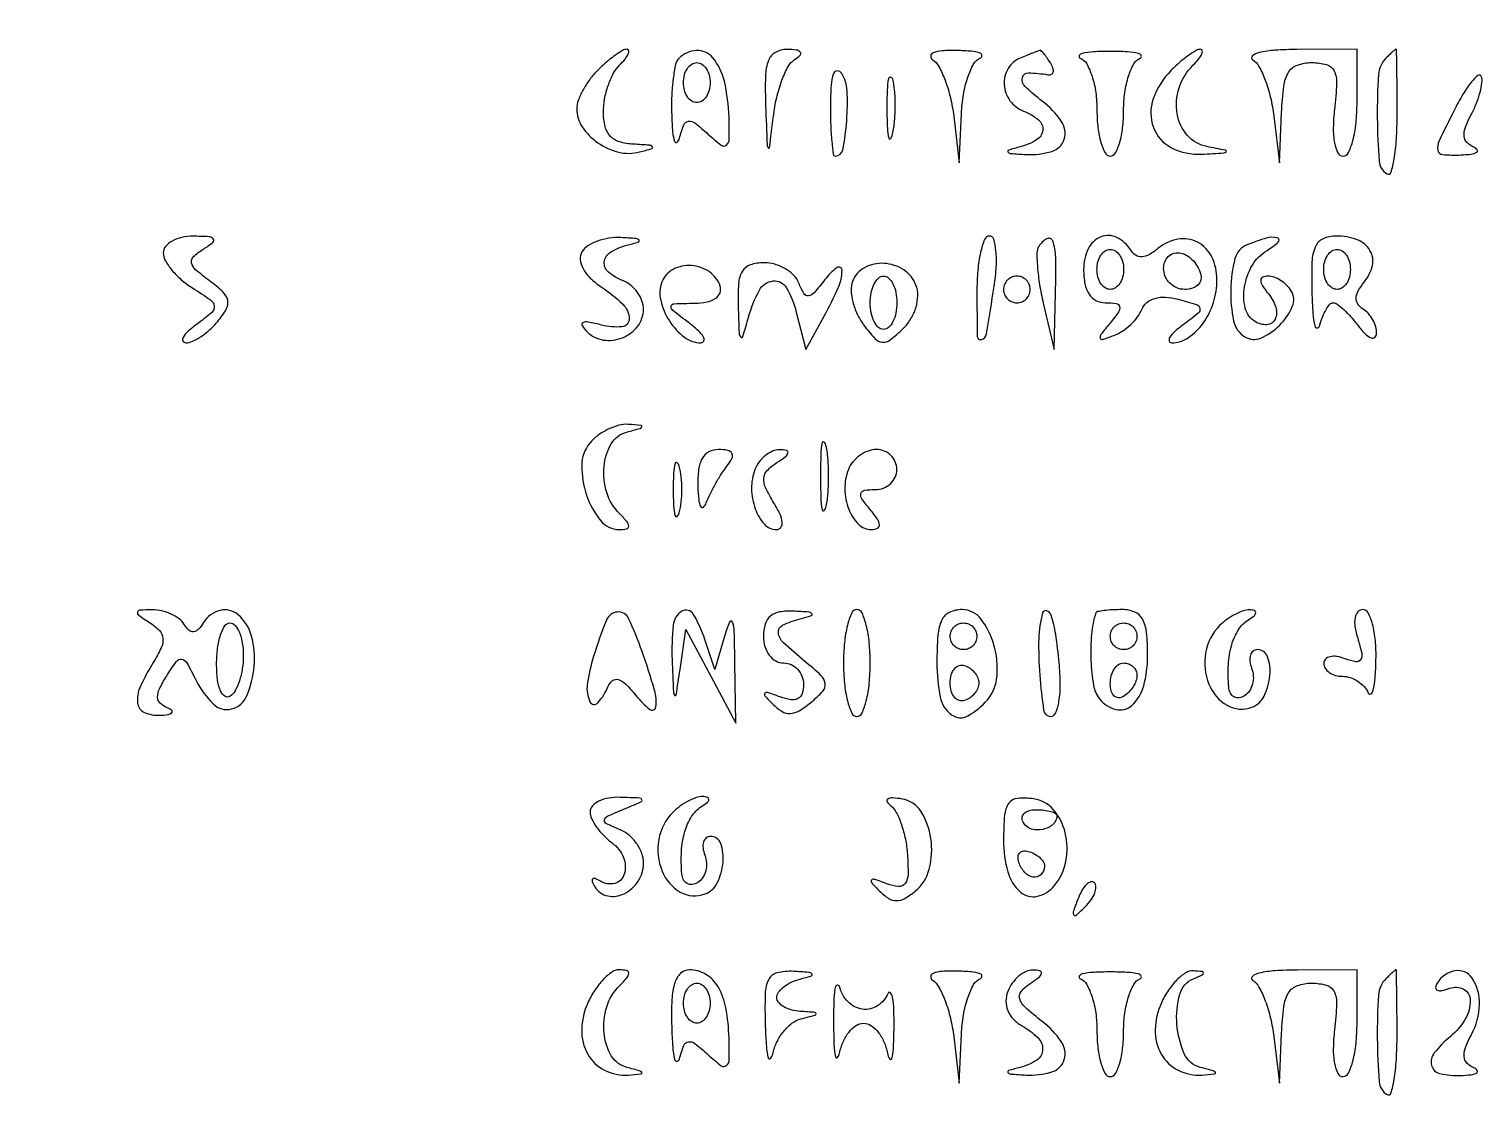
# Model space of a CAD drawing. Extents: x 0 to 905, y 0 to 640.
# Drawn here: x 591.9 to 700.9, y 319.5 to 400.5 of the extents above; entities that cross this region are included whole.
import ezdxf

# ---------------------------------------------------------------- set-up
doc = ezdxf.new("R2010")
doc.units = 0

msp = doc.modelspace()

# ---------------------------------------------------------------- linework, layer by layer
for points in [[(882.5, 352.5), (882.5, 87.5), (699.76385, 87.24732), (517.027699, 86.99464), (516.76385, 54.74732), (516.5, 22.5), (269.5, 22.5), (22.5, 22.5), (22.243959, 319, -0.00015), (22.179942, 432.778506, -0.000249), (22.20269, 528.770651, -0.000007), (22.267864, 615.689779, -0.090785), (22.463017, 616.751154, -0.310816), (23.53922, 617.495646, -0.00004), (108.995441, 617.701159, -0.000616), (229.087382, 617.832255, -0.000111), (452.719058, 617.751154), (882.5, 617.5)], [(634.571429, 397.428571, 0.037039), (633.970083, 396.730861, 0.03438), (633.461607, 395.935075, 0.036211), (633.109741, 395.162661, 0.088999), (633, 394.551016, 0.148084), (633.413171, 393.18655, 0.094782), (634.583071, 391.996976, 0.091384), (636.153861, 391.290835, 0.124158), (637.701961, 391.301423, 0.008679), (638.623541, 391.557717, 0.527621), (638.668, 391.695944, 0.213316), (638.453378, 391.810601, 0.004703), (637.25, 391.883999, -0.059698), (636.193764, 392.066141, -0.13352), (635.507174, 392.492297, -0.131356), (635.124154, 393.212779, -0.056912), (635, 394.3, -0.045545), (635.088418, 395.26866, -0.037078), (635.3525, 396.276875, -0.038434), (635.739764, 397.174939, -0.075503), (636.2, 397.8, 0.024744), (636.61786, 398.261398, 0.06058), (636.862857, 398.6475, 0.150483), (636.89858, 398.890956, 0.37007), (636.771429, 399, 0.13383), (636.435362, 398.908408, 0.022027), (635.865893, 398.538393, 0.022866), (635.219153, 398.030235, 0.018427)], [(647.160037, 394.75, 0.000576), (647.273088, 391.836989, 0.15468), (647.357333, 391.603935, 0.670856), (647.451445, 391.629454, 0.001028), (647.74139, 393.991262, -0.027921), (647.988653, 395.382251, -0.031867), (648.382234, 396.675346, -0.033608), (648.852623, 397.710924, -0.128366), (649.331352, 398.225949, 0.052457), (649.742249, 398.552414, 0.378798), (649.758609, 398.78442, 0.205273), (649.477406, 398.942483, 0.024608), (648.75, 398.984687, 0.13014), (647.890892, 398.765253, 0.17751), (647.374083, 398.164634, 0.083994), (647.1448, 396.982523, 0.015408)], [(677.571429, 397.428571, 0.111484), (676.22462, 395.296272, 0.174156), (676.23226, 393.1477, 0.189857), (677.580377, 391.621916, 0.131595), (679.856989, 391.136182, 0.00164), (681.521512, 391.227422, 0.231178), (681.688972, 391.321623, 0.53799), (681.645472, 391.429549, 0.002556), (680.25, 391.705733, -0.165973), (678.788665, 392.540934, -0.138884), (678.013341, 394.15992, -0.122963), (678.157939, 396.108288, -0.117188), (679.2, 397.8, 0.024744), (679.61786, 398.261398, 0.06058), (679.862857, 398.6475, 0.150483), (679.89858, 398.890956, 0.37007), (679.771429, 399, 0.13383), (679.435362, 398.908408, 0.022027), (678.865893, 398.538393, 0.022866), (678.219153, 398.030235, 0.018427)], [(683.668648, 398.225949, -0.128366), (684.147377, 397.710924, -0.033608), (684.617766, 396.675346, -0.031867), (685.011347, 395.382251, -0.027921), (685.25861, 393.991262), (685.679926, 390.5), (685.839963, 394.25, -0.020641), (686.007538, 396.24199, -0.10514), (686.370851, 397.286595, -0.174833), (687.026639, 397.817346, -0.083754), (688.109406, 398, -0.06764), (689.215619, 397.849663, -0.215315), (689.775367, 397.383618, -0.124886), (689.967654, 396.453459, -0.017898), (689.810207, 394.5, 0.025514), (689.71908, 393.104364, 0.048841), (689.812539, 391.986608, 0.07044), (690.060898, 391.241332, 0.284439), (690.450801, 391, 0.289511), (690.856414, 391.256344, 0.046797), (691.191798, 392.175, 0.039379), (691.423996, 393.467137, 0.024776), (691.5, 395), (691.5, 399), (687, 398.984687, 0.015496), (685.348434, 398.927865, 0.03966), (684.165165, 398.755491, 0.115061), (683.65245, 398.505889, 0.512016)], [(693.666667, 398.333333, 0.181855), (693.108363, 397.101772, 0.018864), (693.017368, 393.86643, 0.017086), (693.159453, 390.62275, 0.240304), (693.75, 389.658699, 0.489402), (694.041952, 389.768839, 0.032725), (694.28187, 390.773762, 0.027422), (694.45125, 392.251817, 0.014439), (694.50743, 394.099682, 0.001736), (694.503756, 395.978708, 0.002894), (694.486015, 397.560532, 0.000338), (694.461208, 398.963563, 0.408848), (694.424096, 399, 0.177317), (694.36685, 398.979039, 0.004945), (694.164162, 398.804167, 0.00956), (693.928718, 398.58881, 0.006352)], [(640.666667, 398.333333, 0.143753), (640.413587, 397.869907, 0.021366), (640.229909, 396.809896, 0.022585), (640.120382, 395.504223, 0.017724), (640.116001, 394.083333, 0.012559), (640.189627, 392.803788, 0.060106), (640.336536, 392.088838, 0.522739), (640.517237, 392.035951, 0.161181), (640.703861, 392.325476, -0.029245), (641.027207, 393.329978, -0.269126), (641.370838, 393.605088, -0.206291), (641.849581, 393.47898, -0.017803), (642.837859, 392.646495, 0.019526), (643.830584, 391.816093, 0.344715), (644.222718, 391.81859, 0.225968), (644.43174, 392.244705, 0.010497), (644.416168, 393.897645, 0.048492), (644.070468, 396.598132, 0.119953), (643.185008, 398.371943, 0.230812), (641.975799, 398.905221, 0.188971)], [(643, 396.5, -0.064853), (642.925306, 395.926543, -0.082425), (642.70625, 395.440625, -0.098894), (642.381354, 395.115568, -0.148195), (642, 395, -0.148195), (641.618646, 395.115568, -0.098894), (641.29375, 395.440625, -0.082425), (641.074694, 395.926543, -0.064853), (641, 396.5, -0.064853), (641.074694, 397.073457, -0.082425), (641.29375, 397.559375, -0.098894), (641.618646, 397.884432, -0.148195), (642, 398, -0.148195), (642.381354, 397.884432, -0.098894), (642.70625, 397.559375, -0.082425), (642.925306, 397.073457, -0.064853)], [(659.668648, 398.225949, -0.128366), (660.147377, 397.710924, -0.033608), (660.617766, 396.675346, -0.031867), (661.011347, 395.382251, -0.027921), (661.25861, 393.991262), (661.679926, 390.5), (661.839963, 394.166667, -0.031133), (661.99305, 395.607332, -0.039491), (662.320177, 396.904413, -0.043896), (662.757282, 397.899935, -0.173151), (663.25, 398.337719, 0.302003), (663.382033, 398.530429, 0.328904), (663.251562, 398.712635, 0.057351), (662.578445, 398.848577, 0.015875), (661.5, 398.90574, 0.021389), (660.407813, 398.882186, 0.072903), (659.713881, 398.734364, 0.290754), (659.534003, 398.497481, 0.278853)], [(666.25, 398.337719, 0.163833), (665.335437, 397.554313, 0.151263), (665.043838, 396.349472, 0.143169), (665.481291, 395.140563, 0.144183), (666.5, 394.361626, -0.079483), (667.614213, 393.716192, -0.25013), (667.937487, 392.944964, -0.236548), (667.480452, 392.212466, -0.073329), (666.25, 391.689326, 0.009556), (665.373816, 391.442374, 0.524627), (665.329337, 391.30383, 0.213559), (665.542991, 391.188675, 0.005163), (666.690983, 391.116001, 0.086331), (668.624578, 391.347857, 0.251895), (669.544581, 392.267303, 0.230132), (669.325984, 393.620055, 0.075827), (667.89382, 395.114979, -0.0269), (666.611504, 396.215514, -0.261206), (666.40968, 396.87553, -0.3589), (666.866283, 397.235346, -0.037576), (668.32433, 397.093644, 0.148011), (668.583307, 397.125368, 0.239867), (668.720467, 397.293539, 0.140879), (668.700587, 397.59171, 0.051817), (668.515313, 397.975223, 0.015889), (668.258762, 398.36227, 0.024941), (668.01191, 398.675781, 0.02207), (667.797501, 398.900916, 0.297771), (667.690983, 398.921053, -0.001723), (667.563268, 398.868773, -0.00011), (667.188914, 398.717133, -0.000161), (666.742708, 398.536669, -0.00012)], [(670.75, 398.337719, -0.172505), (671.231263, 397.911192, -0.048881), (671.632812, 396.977851, -0.043052), (671.908066, 395.761554, -0.034139), (672, 394.416667, 0.027697), (672.072573, 393.10753, 0.043521), (672.29375, 392.003646, 0.053908), (672.614548, 391.228607, 0.274241), (673, 391, 0.274241), (673.385452, 391.228607, 0.053908), (673.70625, 392.003646, 0.043521), (673.927427, 393.10753, 0.027697), (674, 394.416667, -0.034139), (674.091934, 395.761554, -0.043052), (674.367188, 396.977851, -0.048881), (674.768737, 397.911192, -0.172505), (675.25, 398.337719, 0.435319), (675.321093, 398.523149, 0.22762), (675.104687, 398.693942, 0.042045), (674.268033, 398.808847, 0.013112), (673, 398.842105, 0.013112), (671.731967, 398.808847, 0.042045), (670.895313, 398.693942, 0.22762), (670.678907, 398.523149, 0.435319)], [(652.015313, 394.75, 0.009593), (652.037028, 393.312194, 0.015892), (652.117129, 392.101562, 0.009714), (652.231285, 391.132642, 0.374717), (652.383423, 391, 0.36119), (652.953434, 391.473542, 0.0267), (653.238313, 393.63617, 0.031322), (653.272129, 395.896183, 0.130096), (652.864283, 397.185354, 0.251563), (652.527164, 397.375148, 0.324531), (652.244184, 397.178313, 0.068249), (652.067265, 396.301682, 0.014694)], [(656.252183, 394.5, 0.008901), (656.284834, 393.071102, 0.053901), (656.394187, 392.339362, 0.67161), (656.54341, 392.319562, 0.082665), (656.707261, 392.761659, 0.028254), (656.840609, 393.754739, 0.020511), (656.880728, 394.869594, 0.020826), (656.830983, 395.934218, 0.041951), (656.68708, 396.761659, 0.285845), (656.523779, 396.916221, 0.417468), (656.37161, 396.814362, 0.038992), (656.273069, 395.938425, 0.009782)], [(698.771161, 394.403857, 0.006111), (697.652724, 392.133502, 0.149799), (697.550289, 391.447017, 0.348069), (697.910375, 391.110466, 0.02929), (699.271161, 391.078947, 0.021002), (700.06002, 391.14013, 0.103482), (700.480438, 391.282085, 0.451358), (700.515647, 391.464209, 0.133252), (700.25799, 391.659618, -0.10684), (699.741732, 392.010379, -0.173334), (699.528794, 392.489936, -0.110806), (699.627926, 393.163678, -0.031159), (700.072843, 394.136109, 0.027661), (700.454172, 394.95439, 0.030952), (700.726765, 395.780012, 0.032511), (700.86723, 396.502525, 0.121181), (700.814854, 396.959296, 0.505131), (700.565969, 397.030852, 0.060243), (700.084642, 396.558609, 0.034758), (699.457314, 395.651597, 0.016415)], [(602, 383.740547, 0.128904), (602.151793, 383.161547, 0.045507), (602.642739, 382.449661, 0.041498), (603.350806, 381.730519, 0.038009), (604.188048, 381.114635, -0.013836), (605.542196, 380.215944, -0.214444), (605.819862, 379.747133, -0.249315), (605.631294, 379.270094, -0.018582), (604.496918, 378.374088, 0.025204), (603.844456, 377.844555, 0.076577), (603.483675, 377.403638, 0.250213), (603.472225, 377.13474, 0.288365), (603.686426, 377, 0.108865), (604.189473, 377.110842, 0.039011), (604.833252, 377.472412, 0.036461), (605.500187, 377.992816, 0.035659), (606.089808, 378.608213, 0.04417), (606.724579, 379.527268, 0.181512), (606.828635, 380.184399, 0.155431), (606.477998, 380.810571, 0.03015), (605.467124, 381.647698, -0.020095), (604.422055, 382.47831, -0.168298), (604.123815, 382.992516, -0.257203), (604.273134, 383.456457, -0.04808), (605.004871, 384.024172, 0.024069), (605.721242, 384.526864, 0.415995), (605.752844, 384.783861, 0.216416), (605.432933, 384.949781, 0.011347), (604.25, 384.984687, 0.054048), (603.389223, 384.897291, 0.074118), (602.660938, 384.625537, 0.094154), (602.172317, 384.219906, 0.174278)], [(633.388328, 383.819311, 0.167499), (633.258802, 383.24456, 0.098381), (633.473658, 382.565393, 0.074223), (634.014564, 381.854891, 0.046481), (634.829311, 381.197339, -0.04488), (636.45671, 379.892495, -0.201664), (636.929832, 378.795759, -0.392405), (636.383829, 378.196105, -0.085227), (634.85595, 378.327419, 0.014405), (633.856441, 378.558255, 0.163596), (633.459667, 378.507932, 0.456411), (633.399219, 378.284286, 0.048294), (633.788732, 377.811268, 0.16166), (634.990627, 377.20851, 0.132181), (636.425892, 377.379438, 0.133556), (637.571109, 378.244468, 0.166089), (638, 379.5, 0.086862), (637.887893, 380.140446, 0.06638), (637.559375, 380.77279, 0.065885), (637.073416, 381.301499, 0.082567), (636.5, 381.638374, -0.079483), (635.385787, 382.283808, -0.25013), (635.062513, 383.055036, -0.236548), (635.519548, 383.787534, -0.073329), (636.75, 384.310674, 0.009556), (637.626184, 384.557626, 0.524627), (637.670663, 384.69617, 0.213559), (637.457009, 384.811325, 0.005163), (636.309017, 384.883999, 0.050692), (635.41681, 384.840781, 0.050008), (634.547284, 384.619097, 0.054453), (633.826459, 384.263435, 0.112993)], [(663, 380.833333, 0.004577), (663.030788, 377.470197, 0.502833), (663.347318, 377.243905, 0.27989), (663.715658, 377.669141, 0.003727), (664.295588, 381.25, 0.022821), (664.451465, 382.694828, 0.039304), (664.431232, 383.903978, 0.049411), (664.263503, 384.757503, 0.330839), (663.937129, 385, 0.309087), (663.57318, 384.751252, 0.037637), (663.275282, 383.776042, 0.034122), (663.067747, 382.430314, 0.021202)], [(667.639239, 384.225293, 0.139413), (667.498317, 383.728751, 0.019753), (667.541206, 382.657289, 0.021237), (667.699897, 381.362734, 0.016643), (667.97786, 379.975293), (668.795277, 376.5), (668.897639, 380.75, 0.010537), (668.905667, 383.419171, 0.082523), (668.680819, 384.63588, 0.460516), (668.244212, 384.800347, 0.1293)], [(671, 382.5, 0.04622), (671.100484, 381.41531, 0.098039), (671.412244, 380.635221, 0.130336), (671.927082, 380.168958, 0.119747), (672.622445, 380, -0.035149), (673.441049, 379.942382, -0.309069), (673.695425, 379.71009, -0.214668), (673.617368, 379.307873, -0.019533), (672.981001, 378.477108, 0.008617), (672.296301, 377.622548, 0.248124), (672.249705, 377.354054, 0.412419), (672.43674, 377.258133, 0.014488), (673.281238, 377.554427, 0.055173), (673.917889, 377.883162, 0.041273), (674.537519, 378.373436, 0.042148), (675.050019, 378.940753, 0.071126), (675.36151, 379.499696, -0.127896), (675.730257, 380.015321, -0.105661), (676.329761, 380.331267, -0.083447), (677.132511, 380.418281, -0.049351), (678.086689, 380.267079, -0.011974), (679.459579, 379.872709, -0.27594), (679.720457, 379.580402, -0.277128), (679.586167, 379.21311, -0.012054), (678.456731, 378.344702, 0.023907), (677.815001, 377.826634, 0.07043), (677.449088, 377.395006, 0.23105), (677.420499, 377.132371, 0.316223), (677.60887, 377, 0.14996), (678.841235, 377.378115, 0.088612), (679.952982, 378.460825, 0.078305), (680.731818, 380.011019, 0.077475), (681, 381.731385, 0.112761), (680.610857, 383.434959, 0.160487), (679.541055, 384.54396, 0.169474), (678.069396, 384.765431, 0.127265), (676.576293, 384.063317, -0.043562), (675.910512, 383.602284, -0.116515), (675.360531, 383.440196, -0.161016), (674.906606, 383.563224, -0.10874), (674.530011, 383.951442, 0.140308), (673.491098, 384.897066, 0.215686), (672.295354, 384.938652, 0.18655), (671.346483, 384.038673, 0.111199)], [(683.25, 384.337719, 0.238064), (682.349844, 383.311065, 0.057584), (682.031056, 381.005054, 0.057173), (682.248124, 378.649467, 0.205603), (683.095961, 377.440693, 0.244608), (684.285645, 377.352758, 0.095131), (685.693157, 378.306843, 0.095131), (686.647242, 379.714355, 0.244608), (686.559307, 380.904039, 0.062536), (686.221345, 381.323265, 0.051423), (685.768553, 381.678061, 0.053343), (685.275371, 381.91953, 0.087401), (684.818538, 382, 0.114277), (684.427822, 381.909519, 0.296551), (684.286145, 381.672674, 0.137229), (684.415243, 381.269998, 0.027438), (684.868879, 380.657991, -0.09752), (685.417891, 379.648958, -0.191499), (685.350893, 378.751832, -0.275128), (684.746829, 378.355318, -0.150489), (683.86052, 378.586203, -0.196855), (683.121536, 379.602977, -0.101594), (683.061996, 381.200696, -0.092097), (683.654926, 382.83049, -0.128395), (684.75, 383.919901, 0.053179), (685.593242, 384.539474, 0.589282), (685.516619, 384.860734, 0.141554), (684.720173, 384.853104, 0.023181)], [(688.116001, 380.75, 0.010557), (688.190155, 379.219137, 0.038999), (688.332266, 378.2625, 0.33877), (688.508849, 378.116137, 0.352052), (688.689326, 378.25, -0.028454), (688.905854, 378.920178, -0.040002), (689.1787, 379.485937, -0.045526), (689.464566, 379.886101, -0.218244), (689.713082, 380, -0.163961), (690.009488, 379.900117, -0.023908), (690.503354, 379.485937, -0.024927), (691.057822, 378.920135, -0.019036), (691.607954, 378.25, 0.031577), (692.123493, 377.653157, 0.101673), (692.556528, 377.361597, 0.28212), (692.832809, 377.406189, 0.21161), (692.968197, 377.690983, 0.078104), (692.902768, 378.194591, 0.055046), (692.682644, 378.722478, 0.054663), (692.350199, 379.193839, 0.073567), (691.951442, 379.530011, -0.105044), (691.559335, 379.904856, -0.161706), (691.431684, 380.352236, -0.118829), (691.58639, 380.891778, -0.044262), (692.037532, 381.545223, 0.116957), (692.653911, 382.789715, 0.195552), (692.471376, 383.926476, 0.170157), (691.503032, 384.722865, 0.088021), (689.940983, 385, 0.103403), (688.950328, 384.792913, 0.190519), (688.378709, 384.217538, 0.093513), (688.122189, 383.065624, 0.014981)], [(674, 382.5, -0.064853), (673.925306, 381.926543, -0.082425), (673.70625, 381.440625, -0.098894), (673.381354, 381.115568, -0.148195), (673, 381, -0.148195), (672.618646, 381.115568, -0.098894), (672.29375, 381.440625, -0.082425), (672.074694, 381.926543, -0.064853), (672, 382.5, -0.064853), (672.074694, 383.073457, -0.082425), (672.29375, 383.559375, -0.098894), (672.618646, 383.884432, -0.148195), (673, 384, -0.148195), (673.381354, 383.884432, -0.098894), (673.70625, 383.559375, -0.082425), (673.925306, 383.073457, -0.064853)], [(679.770833, 382.1875, -0.134046), (679.795817, 381.735738, -0.144529), (679.585286, 381.348828, -0.119977), (679.158616, 381.089234, -0.077096), (678.583333, 381, -0.099038), (677.979073, 381.120875, -0.097945), (677.465104, 381.465104, -0.097945), (677.120875, 381.979073, -0.099038), (677, 382.583333, -0.190724), (677.346973, 383.459866, -0.244413), (678.153639, 383.742973, -0.165501), (679.122932, 383.250696, -0.113253)], [(691, 382.5, -0.064853), (690.925306, 381.926543, -0.082425), (690.70625, 381.440625, -0.098894), (690.381354, 381.115568, -0.148195), (690, 381, -0.148195), (689.618646, 381.115568, -0.098894), (689.29375, 381.440625, -0.082425), (689.074694, 381.926543, -0.064853), (689, 382.5, -0.064853), (689.074694, 383.073457, -0.082425), (689.29375, 383.559375, -0.098894), (689.618646, 383.884432, -0.148195), (690, 384, -0.148195), (690.381354, 383.884432, -0.098894), (690.70625, 383.559375, -0.082425), (690.925306, 383.073457, -0.064853)], [(639.3851, 381.561172, 0.150382), (639.291778, 380.188481, 0.085235), (639.947443, 378.640725, 0.086652), (641.067677, 377.422782, 0.165048), (642.313574, 377, 0.310313), (642.522494, 377.143477, 0.229769), (642.498126, 377.431283, 0.072188), (642.11674, 377.902629, 0.02471), (641.44113, 378.468197, -0.006227), (640.177074, 379.449266, -0.296799), (640.079792, 379.74156, -0.329483), (640.308363, 379.925826, -0.007074), (641.833333, 379.968197, 0.044454), (642.763102, 380.063813, 0.099833), (643.416166, 380.332514, 0.157137), (643.741191, 380.742997, 0.171507), (643.750467, 381.25, 0.163476), (642.947058, 382.316762, 0.133293), (641.590296, 382.790884, 0.139444), (640.225487, 382.505773, 0.182317)], [(645.09968, 379.75, 0.00232), (645.171323, 377.721376, 0.181039), (645.294059, 377.429568, 0.576652), (645.453509, 377.467187, 0.005114), (645.877263, 378.925861, -0.055898), (646.693575, 380.945117, -0.24802), (647.72392, 381.633068, -0.295794), (648.722857, 381.122236, -0.069361), (649.46221, 379.294543), (650.163099, 376.501979), (651.546114, 379.000989, 0.021446), (652.601498, 381.117385, 0.101563), (652.892037, 382.433527, 0.621436), (652.506552, 382.631074, 0.07094), (651.586463, 381.72061, -0.016548), (650.801307, 380.753848, -0.183837), (650.370718, 380.523079, -0.301432), (650.021821, 380.694713, -0.040441), (649.649652, 381.47061, 0.102627), (649.274001, 382.055458, 0.066761), (648.638447, 382.550742, 0.063087), (647.851832, 382.885783, 0.069273), (647.031385, 383, 0.078823), (646.013677, 382.83856, 0.18194), (645.418152, 382.362294, 0.11752), (645.131582, 381.443391, 0.024754)], [(653.675672, 381.597199, 0.10408), (653.568089, 380.926259, 0.050585), (653.69799, 380.063856, 0.047094), (654.023304, 379.15779, 0.049889), (654.507566, 378.347199, 0.02563), (655.353071, 377.321638, 0.186566), (655.91391, 377.042937, 0.192286), (656.506551, 377.218261, 0.027462), (657.475626, 378.072459, 0.063486), (658.058036, 378.812732, 0.063649), (658.43548, 379.674826, 0.067911), (658.567451, 380.548368, 0.095473), (658.429755, 381.322459, 0.156355), (657.513747, 382.463099, 0.13233), (656.040008, 382.952885, 0.139628), (654.5784, 382.626447, 0.178664)], [(657, 380, -0.048028), (656.926307, 379.234582, -0.068025), (656.70625, 378.5875, -0.088204), (656.381882, 378.151477, -0.191087), (656, 378, -0.191087), (655.618118, 378.151477, -0.088204), (655.29375, 378.5875, -0.068025), (655.073693, 379.234582, -0.048028), (655, 380, -0.048028), (655.073693, 380.765418, -0.068025), (655.29375, 381.4125, -0.088204), (655.618118, 381.848523, -0.191087), (656, 382, -0.191087), (656.381882, 381.848523, -0.088204), (656.70625, 381.4125, -0.068025), (656.926307, 380.765418, -0.048028)], [(665, 381, 0.099038), (665.076342, 380.618362, 0.097945), (665.29375, 380.29375, 0.097945), (665.618362, 380.076342, 0.099038), (666, 380, 0.099038), (666.381638, 380.076342, 0.097945), (666.70625, 380.29375, 0.097945), (666.923658, 380.618362, 0.099038), (667, 381, 0.099038), (666.923658, 381.381638, 0.097945), (666.70625, 381.70625, 0.097945), (666.381638, 381.923658, 0.099038), (666, 382, 0.099038), (665.618362, 381.923658, 0.097945), (665.29375, 381.70625, 0.097945), (665.076342, 381.381638, 0.099038)], [(633.975423, 369.470386, 0.173568), (633.374709, 367.819667, 0.083565), (633.741483, 365.567555, 0.088201), (634.793092, 363.661348, 0.226435), (636.178561, 363, 0.049957), (636.73361, 363.055596, 0.351845), (636.895534, 363.25, 0.184297), (636.776799, 363.578698, 0.018566), (636.2, 364.2, -0.12166), (635.25236, 365.769251, -0.098038), (635.043904, 367.73431, -0.111377), (635.592344, 369.437029, -0.197962), (636.75, 370.310674, 0.003839), (637.766188, 370.584584, 0.279295), (637.87983, 370.705326, 0.449239), (637.804599, 370.807637, 0.005292), (636.872445, 370.883999, 0.082627), (636.156409, 370.81669, 0.048879), (635.350078, 370.516601, 0.047278), (634.581514, 370.047027, 0.058852)], [(651.272364, 367, 0.008087), (651.298431, 365.38851, 0.039503), (651.399666, 364.482812, 0.611425), (651.546986, 364.439977, 0.142433), (651.705733, 364.75, 0.029693), (651.840649, 365.774707, 0.017887), (651.884498, 367, 0.017887), (651.840649, 368.225293, 0.029693), (651.705733, 369.25, 0.142433), (651.546986, 369.560023, 0.611425), (651.399666, 369.517188, 0.039503), (651.298431, 368.61149, 0.008087)], [(642.078947, 366.25, 0.016978), (642.14239, 365.238721, 0.093511), (642.294265, 364.716627, 0.491596), (642.493713, 364.678801, 0.123079), (642.71322, 365, -0.024531), (642.997251, 365.665069, -0.014696), (643.395694, 366.426562, -0.014699), (643.837886, 367.162826, -0.024679), (644.256717, 367.75, 0.04693), (644.6363, 368.335537, 0.242314), (644.638507, 368.709655, 0.234996), (644.333522, 368.936547, 0.044529), (643.622445, 369, 0.121902), (642.906619, 368.822847, 0.144526), (642.409311, 368.338422, 0.098532), (642.135022, 367.496729, 0.03684)], [(646.361626, 367.5, 0.0955), (646.10562, 366.060343, 0.082744), (646.379904, 364.549176, 0.097502), (647.063319, 363.406615, 0.212451), (647.977089, 363, 0.235825), (648.30053, 363.161535, 0.190162), (648.404898, 363.540729, 0.084464), (648.225443, 364.174865, 0.027639), (647.758474, 365.030513, -0.028438), (647.154044, 366.142252, -0.131211), (647.023918, 366.856596, -0.173476), (647.282689, 367.429458, -0.059177), (648, 368.0152, 0.018422), (648.655996, 368.467266, 0.179073), (648.836769, 368.7455, 0.414191), (648.723055, 368.925445, 0.052527), (648.218615, 368.984687, 0.104426), (647.685753, 368.878806, 0.067653), (647.144554, 368.554877, 0.063679), (646.677403, 368.072308, 0.069002)], [(653.361626, 367.5, 0.095569), (653.100559, 366.030718, 0.088279), (653.391392, 364.525084, 0.104405), (654.117448, 363.404636, 0.199528), (655.09106, 363, 0.103109), (655.539727, 363.093517, 0.314946), (655.693608, 363.344735, 0.136301), (655.543024, 363.782133, 0.022561), (655, 364.5, -0.020633), (654.381629, 365.310961, -0.217533), (654.308142, 365.71069, -0.304492), (654.565314, 365.942264, -0.035496), (655.377555, 366, 0.091307), (655.996941, 366.114059, 0.095788), (656.523407, 366.440625, 0.099536), (656.875699, 366.927707, 0.107348), (657, 367.5, 0.101174), (656.882975, 368.072412, 0.098422), (656.550156, 368.559375, 0.097427), (656.053098, 368.885603, 0.096942), (655.468615, 369, 0.088478), (654.840167, 368.887915, 0.06652), (654.217991, 368.559375, 0.065663), (653.696157, 368.073415, 0.081035)], [(640.232003, 366, 0.011065), (640.259713, 364.748017, 0.052887), (640.366341, 364.042188, 0.542911), (640.521012, 363.99086, 0.161593), (640.689326, 364.25, 0.039571), (640.831531, 365.047266, 0.024357), (640.877971, 366, 0.024357), (640.831531, 366.952734, 0.039571), (640.689326, 367.75, 0.161593), (640.521012, 368.00914, 0.542911), (640.366341, 367.957812, 0.052887), (640.259713, 367.251983, 0.011065)], [(601, 356.0152, -0.059282), (601.715359, 355.430801, -0.172544), (601.975, 354.858133, -0.131449), (601.8472, 354.145521, -0.028998), (601.25, 353.044081, 0.032021), (600.263497, 351.198112, 0.138937), (600.078988, 349.982789, 0.263701), (600.59227, 349.294977, 0.115286), (601.75, 349.078947, 0.024442), (602.374888, 349.137834, 0.170213), (602.643011, 349.27743, 0.442725), (602.628904, 349.453382, 0.068081), (602.286062, 349.65026, -0.098218), (601.768834, 349.989965, -0.194974), (601.577085, 350.432659, -0.11855), (601.711082, 351.054103, -0.027477), (602.230587, 351.997621, -0.016948), (602.981529, 353.114, -0.278648), (603.378663, 353.282494, -0.233189), (603.761946, 353.020026, -0.012418), (604.474059, 351.676308, 0.084344), (605.754572, 349.922924, 0.259542), (607.123694, 349.553057, 0.237409), (608.255656, 350.526435, 0.074718), (608.813871, 352.756875, 0.090851), (608.621834, 355.007273, 0.148767), (607.610793, 356.613831, 0.244355), (606.25412, 356.937805, 0.195514), (605.024075, 356.038955, -0.047595), (604.628401, 355.517056, -0.183876), (604.271074, 355.338549, -0.216092), (603.924361, 355.455772, -0.066485), (603.565983, 355.893237, 0.093305), (603.180315, 356.315914, 0.053628), (602.58617, 356.67039, 0.051024), (601.888545, 356.908421, 0.059046), (601.190983, 356.984687, 0.011841), (600.23865, 356.9535, 0.34249), (600.065708, 356.80293, 0.297911), (600.15787, 356.575218, 0.010148)], [(634.261382, 353.5, 0.038535), (633.789971, 351.399313, 0.150044), (633.992169, 350.097992, 0.536453), (634.586007, 350.017927, 0.081549), (635.353845, 351.25, -0.133491), (635.689852, 351.682953, -0.246232), (636.118279, 351.75321, -0.117603), (636.679067, 351.405945, -0.026098), (637.437179, 350.55887, 0.055934), (638.48321, 349.521593, 0.579192), (638.932258, 349.701215, 0.108333), (638.836464, 350.967638, 0.011027), (637.902175, 353.850777, 0.025544), (636.888189, 356.342291, 0.317371), (636.04869, 356.821376, 0.279386), (635.222467, 356.205023, 0.021805)], [(640.149832, 353.25, 0.001023), (640.251552, 350.828329, 0.157437), (640.346259, 350.573893, 0.654654), (640.454705, 350.602409, 0.001969), (640.74237, 352.5), (641.185077, 355.5), (643.050623, 352), (644.916169, 348.5), (644.858404, 353, 0.004263), (644.807849, 355.366214, 0.085881), (644.664472, 356.06907, 0.678713), (644.446756, 356.070296, 0.025503), (644.076752, 355), (643.352864, 352.5), (642.609044, 354.75, 0.054069), (641.739327, 356.659918, 0.417839), (640.880286, 356.87367, 0.235543), (640.224442, 355.828603, 0.034444)], [(647, 355, 0.072314), (647.111864, 354.230589, 0.08892), (647.4375, 353.583333, 0.10214), (647.924246, 353.153209, 0.130775), (648.5, 353, -0.106303), (649.072312, 352.876932, -0.099375), (649.559375, 352.527947, -0.096079), (649.885883, 352.006471, -0.09222), (650, 351.393011, -0.076342), (649.894911, 350.708745, -0.195632), (649.581398, 350.32978, -0.164385), (649.046567, 350.239405, -0.051371), (648.25, 350.452257, 0.009019), (647.3323, 350.782804, 0.287725), (647.109966, 350.73013, 0.397019), (647.105736, 350.537767, 0.011926), (647.707618, 349.901627, 0.06256), (648.388098, 349.368849, 0.148905), (649.00514, 349.215452, 0.123761), (649.678756, 349.422534, 0.037068), (650.560289, 350.050035, 0.034297), (651.448418, 350.896345, 0.225985), (651.622939, 351.467734, 0.169093), (651.30827, 352.067626, 0.01801), (650.10267, 353.117946, -0.017056), (648.500891, 354.508055, -0.17988), (648.118096, 355.269226, -0.320554), (648.43408, 355.833604, -0.046127), (649.75, 356.310674, 0.01159), (650.5883, 356.550633, 0.541772), (650.62878, 356.693656, 0.197309), (650.392295, 356.812001, 0.005718), (649.25, 356.883999, 0.052892), (648.202334, 356.827186, 0.135122), (647.51675, 356.514025, 0.149531), (647.129471, 355.918817, 0.070109)], [(653, 353, 0.023598), (653.07239, 351.467056, 0.037669), (653.29375, 350.175, 0.04382), (653.612873, 349.251055, 0.295869), (654, 349, 0.295869), (654.387127, 349.251055, 0.04382), (654.70625, 350.175, 0.037669), (654.92761, 351.467056, 0.023598), (655, 353, 0.023598), (654.92761, 354.532944, 0.037669), (654.70625, 355.825, 0.04382), (654.387127, 356.748945, 0.295869), (654, 357, 0.295869), (653.612873, 356.748945, 0.04382), (653.29375, 355.825, 0.037669), (653.07239, 354.532944, 0.023598)], [(660, 353, 0.048903), (660.251251, 350.437294, 0.189082), (661.096525, 349.11625, 0.290288), (662.32471, 349.039032, 0.094665), (663.788897, 350.25, 0.154981), (664.507878, 352.03201, 0.088003), (664.274511, 354.367815, 0.096558), (663.294005, 356.309346, 0.231672), (661.883423, 357, 0.109307), (660.943266, 356.791984, 0.175581), (660.367714, 356.219052, 0.092413), (660.075057, 355.099847, 0.017866)], [(667.927666, 356.75, 0.065381), (667.634838, 354.826379, 0.024403), (667.712317, 352.089773, 0.015984), (668.000776, 349.455427, 0.373651), (668.526426, 348.999402, 0.30565), (668.911704, 349.259519, 0.05602), (669.154621, 350.131258, 0.041717), (669.252566, 351.40983, 0.02204), (669.17139, 353, 0.013534), (668.906329, 355.159249, 0.042784), (668.567671, 356.575423, 0.234377), (668.235877, 356.910358, 0.42835)], [(671.916667, 356.75, 0.059185), (671.590224, 355.168205, 0.032248), (671.548906, 353.183142, 0.030585), (671.744054, 351.328111, 0.127327), (672.198056, 350.309441, 0.164119), (673.421639, 349.520125, 0.250835), (674.619811, 349.818363, 0.146353), (675.508395, 351.285157, 0.063593), (675.8, 353.568615, 0.023809), (675.716886, 355.313083, 0.10298), (675.411572, 356.298502, 0.170329), (674.830518, 356.816083, 0.097878), (673.9, 357, 0.012318), (673.165801, 356.981909, 0.019032), (672.533646, 356.926562, 0.013946), (672.030461, 356.848824, 0.273497)], [(681.2, 355.8, 0.154751), (680.149018, 353.773009, 0.137959), (680.393462, 351.406295, 0.169716), (681.757733, 349.829729, 0.225626), (683.621855, 349.685134, 0.18919), (684.532723, 350.517451, 0.090708), (684.970598, 352.066131, 0.110856), (684.793081, 353.465478, 0.315868), (684.031385, 354, 0.170338), (683.707295, 353.886291, 0.150241), (683.504982, 353.589088, 0.106442), (683.465361, 353.136572, 0.060487), (683.599558, 352.601151, -0.078162), (683.72431, 352.017004, -0.076891), (683.66489, 351.419289, -0.081902), (683.435515, 350.900093, -0.109884), (683.068174, 350.542134, -0.104236), (682.651871, 350.392125, -0.160996), (682.278972, 350.460414, -0.153655), (682.008412, 350.741962, -0.092842), (681.881517, 351.190983, -0.036505), (681.851887, 352.9046, -0.056967), (682.100608, 354.357909, -0.069527), (682.607629, 355.486771, -0.110785), (683.34995, 356.234687, 0.029447), (683.77953, 356.546167, 0.190232), (683.907453, 356.775623, 0.368443), (683.808099, 356.929474, 0.069309), (683.45, 356.984687, 0.087398), (682.962281, 356.906094, 0.037648), (682.355937, 356.643002, 0.035771), (681.736687, 356.258071, 0.039453)], [(691.548012, 354.848728, -0.021662), (691.846951, 353.742872, -0.194319), (691.766932, 353.256788, -0.309717), (691.409515, 353.095849, -0.047236), (690.615399, 353.317343, 0.051534), (689.996621, 353.484227, 0.093539), (689.474524, 353.470608, 0.142712), (689.132268, 353.285352, 0.200411), (689, 352.968615, 0.144699), (689.109182, 352.59924, 0.099393), (689.416146, 352.284531, 0.08363), (689.875126, 352.072447, 0.066593), (690.416667, 352, -0.080074), (690.995939, 351.906632, -0.064399), (691.565351, 351.632812, -0.065245), (692.039141, 351.227909, -0.087674), (692.337719, 350.75, 0.484869), (692.532308, 350.693132, 0.182733), (692.717133, 350.96875, 0.0391), (692.856994, 351.887491, 0.012966), (692.921053, 353.25, 0.026923), (692.873926, 354.686978, 0.042802), (692.663264, 355.898438, 0.053024), (692.338954, 356.750541, 0.282466), (691.932612, 357, 0.211859), (691.558508, 356.834037, 0.140616), (691.34843, 356.406056, 0.083562), (691.341482, 355.723116, 0.03771)], [(608, 353.559017, -0.037634), (607.926158, 352.57934, -0.041396), (607.70625, 351.653525, -0.045439), (607.384508, 350.906663, -0.130646), (607, 350.5, -0.297719), (606.608231, 350.509855, -0.145541), (606.281216, 350.916013, -0.069343), (606.066344, 351.756294, -0.027979), (606, 352.940983, -0.031003), (606.072735, 354.112882, -0.048032), (606.29375, 355.101414, -0.061379), (606.615572, 355.787575, -0.257909), (607, 356, -0.222681), (607.382793, 355.820624, -0.076538), (607.70625, 355.282961, -0.058208), (607.92683, 354.49372, -0.039081)], [(663, 355, -0.099038), (662.923658, 354.618362, -0.097945), (662.70625, 354.29375, -0.097945), (662.381638, 354.076342, -0.099038), (662, 354, -0.099038), (661.618362, 354.076342, -0.097945), (661.29375, 354.29375, -0.097945), (661.076342, 354.618362, -0.099038), (661, 355, -0.099038), (661.076342, 355.381638, -0.097945), (661.29375, 355.70625, -0.097945), (661.618362, 355.923658, -0.099038), (662, 356, -0.099038), (662.381638, 355.923658, -0.097945), (662.70625, 355.70625, -0.097945), (662.923658, 355.381638, -0.099038)], [(675, 355, -0.099038), (674.923658, 354.618362, -0.097945), (674.70625, 354.29375, -0.097945), (674.381638, 354.076342, -0.099038), (674, 354, -0.099038), (673.618362, 354.076342, -0.097945), (673.29375, 354.29375, -0.097945), (673.076342, 354.618362, -0.099038), (673, 355, -0.099038), (673.076342, 355.381638, -0.097945), (673.29375, 355.70625, -0.097945), (673.618362, 355.923658, -0.099038), (674, 356, -0.099038), (674.381638, 355.923658, -0.097945), (674.70625, 355.70625, -0.097945), (674.923658, 355.381638, -0.099038)], [(663.15, 351.5, -0.102038), (663.069583, 351.110048, -0.070382), (662.834219, 350.723802, -0.066918), (662.485911, 350.399741, -0.073624), (662.075, 350.191667, -0.159683), (661.666526, 350.189601, -0.143818), (661.315781, 350.428177, -0.107546), (661.079656, 350.888977, -0.064908), (661, 351.5, -0.064908), (661.079656, 352.111023, -0.107546), (661.315781, 352.571823, -0.143818), (661.666526, 352.810399, -0.159683), (662.075, 352.808333, -0.073624), (662.485911, 352.600259, -0.066918), (662.834219, 352.276198, -0.070382), (663.069583, 351.889952, -0.102038)], [(675, 352.059017, -0.089642), (674.926698, 351.653442, -0.053229), (674.70625, 351.2129, -0.051032), (674.382515, 350.806203, -0.06081), (674, 350.5, -0.139169), (673.620352, 350.392057, -0.191142), (673.29375, 350.521475, -0.138808), (673.073267, 350.889346, -0.066118), (673, 351.440983, -0.062283), (673.074545, 352.037096, -0.080552), (673.29375, 352.542039, -0.097988), (673.618621, 352.879982, -0.153634), (674, 353, -0.092995), (674.381732, 352.928382, -0.096318), (674.70625, 352.723586, -0.099231), (674.923444, 352.418051, -0.105429)], [(634, 341.860243, 0.10976), (634.116142, 341.337545, 0.044027), (634.485503, 340.700281, 0.040829), (635.0204, 340.05861, 0.040752), (635.652775, 339.511946, -0.138005), (636.500541, 338.431146, -0.173426), (636.560494, 337.168176, -0.25885), (635.848803, 336.480534, -0.206671), (634.776393, 336.638197, 0.03648), (634.374684, 336.847661, 0.320911), (634.189683, 336.807583, 0.297109), (634.158467, 336.612652, 0.033704), (634.377517, 336.198182, 0.208174), (635.321129, 335.543246, 0.165953), (636.561167, 335.708717, 0.137278), (637.61118, 336.656773, 0.141822), (638, 338, 0.087997), (637.869429, 338.736161, 0.064985), (637.485937, 339.471211, 0.064033), (636.919043, 340.093873, 0.079369), (636.25, 340.500347, -0.015532), (635.227985, 340.95504, -0.332057), (635.084081, 341.231501, -0.249487), (635.298795, 341.513788, -0.010356), (636.5, 342.03705, 0.003632), (637.8117, 342.587581, 0.376179), (637.890192, 342.751516, 0.324095), (637.736219, 342.873728, 0.003212), (636.25, 342.929715, 0.048742), (635.388887, 342.872644, 0.070146), (634.660938, 342.64455, 0.092003), (634.171631, 342.289885, 0.192348)], [(640.2, 341.8, 0.154751), (639.149018, 339.773009, 0.137959), (639.393462, 337.406295, 0.169716), (640.757733, 335.829729, 0.225626), (642.621855, 335.685134, 0.18919), (643.532723, 336.517451, 0.090708), (643.970598, 338.066131, 0.110856), (643.793081, 339.465478, 0.315868), (643.031385, 340, 0.170338), (642.707295, 339.886291, 0.150241), (642.504982, 339.589088, 0.106442), (642.465361, 339.136572, 0.060487), (642.599558, 338.601151, -0.078162), (642.72431, 338.017004, -0.076891), (642.66489, 337.419289, -0.081902), (642.435515, 336.900093, -0.109884), (642.068174, 336.542134, -0.104236), (641.651871, 336.392125, -0.160996), (641.278972, 336.460414, -0.153655), (641.008412, 336.741962, -0.092842), (640.881517, 337.190983, -0.036505), (640.851887, 338.9046, -0.056967), (641.100608, 340.357909, -0.069527), (641.607629, 341.486771, -0.110785), (642.34995, 342.234687, 0.029447), (642.77953, 342.546167, 0.190232), (642.907453, 342.775623, 0.368443), (642.808099, 342.929474, 0.069309), (642.45, 342.984687, 0.087398), (641.962281, 342.906094, 0.037648), (641.355937, 342.643002, 0.035771), (640.736687, 342.258071, 0.039453)], [(656.5424, 342.303756, -0.111762), (656.957832, 341.80179, -0.035069), (657.338865, 340.897136, -0.03306), (657.63461, 339.796203, -0.031166), (657.789976, 338.643941, -0.020394), (657.836578, 337.13795, -0.152054), (657.619745, 336.464848, -0.270611), (657.135735, 336.243577, -0.066094), (656.247576, 336.453187, 0.009034), (655.331212, 336.783219, 0.288543), (655.109473, 336.730317, 0.396165), (655.105551, 336.537879, 0.011893), (655.707618, 335.901627, 0.054575), (656.380023, 335.357691, 0.143878), (656.968673, 335.185018, 0.131484), (657.591525, 335.351997, 0.042357), (658.382951, 335.902858, 0.158085), (659.427072, 337.551733, 0.098777), (659.551553, 339.854369, 0.107275), (658.79575, 341.882971, 0.213421), (657.38999, 342.803756, 0.024501), (656.677441, 342.882717, 0.149688), (656.321581, 342.797216, 0.423026), (656.273621, 342.599034, 0.087974)], [(665, 339.67654, 0.067472), (665.315386, 337.350016, 0.145634), (666.264278, 335.832176, 0.241676), (667.535646, 335.509451, 0.167764), (668.817057, 336.309441, 0.123018), (669.67204, 338.147141, 0.107125), (669.623587, 340.273642, 0.119896), (668.729407, 342.012927, 0.180987), (667.25, 342.819551, 0.057347), (666.032628, 342.851832, 0.218752), (665.38938, 342.484578, 0.137213), (665.073579, 341.615601, 0.018966)], [(669, 341.559017, -0.211827), (668.716404, 340.919648, -0.127879), (667.969093, 340.529206, -0.122608), (667.101938, 340.54388, -0.191362), (666.510081, 340.983688, -0.136093), (666.397824, 341.36964, -0.190788), (666.524436, 341.701458, -0.140899), (666.890269, 341.925389, -0.067432), (667.440983, 342, -0.026751), (668.038367, 341.968016, -0.042195), (668.542039, 341.870461, -0.051652), (668.89701, 341.729146, -0.279105)], [(668.075, 337.725, -0.175736), (667.786965, 337.130242, -0.239194), (667.227257, 336.955686, -0.167686), (666.586752, 337.305209, -0.104687), (666.15, 338.05, -0.089632), (666.088424, 338.477775, -0.189618), (666.22, 338.78, -0.189618), (666.522225, 338.911576, -0.089632), (666.95, 338.85, -0.053161), (667.403407, 338.64317, -0.062883), (667.775469, 338.354531, -0.073742), (668.014704, 338.031991, -0.149613)], [(670.564293, 335.293128, 0.008399), (670.21821, 334.336218, 0.286372), (670.270328, 334.111181, 0.400052), (670.463552, 334.106486, 0.011214), (671.124088, 334.733333, 0.043285), (671.558688, 335.246577, 0.063152), (671.837219, 335.768815, 0.082976), (671.927901, 336.220211, 0.20742), (671.806872, 336.526461, 0.278911), (671.538684, 336.59249, 0.120343), (671.210949, 336.395085, 0.070189), (670.866277, 335.940734, 0.036269)], [(633.831539, 327.529614, 0.101553), (633.368434, 325.507285, 0.134425), (633.823755, 323.682643, 0.149377), (635.091063, 322.472221, 0.135072), (636.872445, 322.116001, 0.005292), (637.804599, 322.192363, 0.449239), (637.87983, 322.294674, 0.279295), (637.766188, 322.415416, 0.003839), (636.75, 322.689326, -0.197962), (635.592344, 323.562971, -0.111377), (635.043904, 325.26569, -0.098038), (635.25236, 327.230749, -0.12166), (636.2, 328.8, 0.018566), (636.776799, 329.421302, 0.184297), (636.895534, 329.75, 0.351845), (636.73361, 329.944404, 0.049957), (636.178561, 330, 0.153046), (635.630809, 329.828316, 0.050927), (634.98528, 329.274324, 0.045077), (634.352381, 328.474976, 0.038039)], [(640.116001, 325.75, 0.010823), (640.190836, 324.221884, 0.041848), (640.336536, 323.284671, 0.384), (640.518033, 323.160596, 0.305019), (640.703861, 323.325476, -0.029245), (641.027207, 324.329978, -0.269126), (641.370838, 324.605088, -0.206291), (641.849581, 324.47898, -0.017803), (642.837859, 323.646495, 0.019526), (643.830584, 322.816093, 0.344715), (644.222718, 322.81859, 0.225968), (644.43174, 323.244705, 0.010497), (644.416168, 324.897645, 0.037276), (644.179335, 327.146393, 0.087334), (643.595915, 328.726624, 0.126542), (642.674077, 329.659127, 0.135674), (641.440983, 330, 0.194438), (640.787851, 329.736033, 0.125761), (640.35434, 329.032782, 0.064579), (640.133127, 327.768615, 0.017888)], [(647.136182, 325.75, 0.009745), (647.214524, 324.23076, 0.048767), (647.357296, 323.391315, 0.589188), (647.526164, 323.349988, 0.139392), (647.697676, 323.688519, -0.064119), (647.986015, 324.558584, -0.057112), (648.494052, 325.36502, -0.060353), (649.133979, 325.990481, -0.099187), (649.811494, 326.322517, 0.002807), (650.880061, 326.610865, 0.368063), (650.951001, 326.715392, 0.360626), (650.85922, 326.804298, 0.00277), (649.75, 326.883999, -0.05048), (649.080442, 326.996911, -0.067451), (648.514063, 327.238136, -0.084381), (648.131755, 327.563893, -0.175966), (648, 327.926676, -0.159836), (648.127374, 328.31495, -0.067019), (648.514063, 328.715479, -0.05682), (649.080469, 329.067143, -0.046657), (649.75, 329.310674, 0.01159), (650.5883, 329.550633, 0.541772), (650.62878, 329.693656, 0.197309), (650.392295, 329.812001, 0.005718), (649.25, 329.883999, 0.069169), (648.022114, 329.777388, 0.221889), (647.390408, 329.28567, 0.113446), (647.12232, 328.221291, 0.013212)], [(659.668648, 329.225949, -0.128366), (660.147377, 328.710924, -0.033608), (660.617766, 327.675346, -0.031867), (661.011347, 326.382251, -0.027921), (661.25861, 324.991262), (661.679926, 321.5), (661.839963, 325.166667, -0.031133), (661.99305, 326.607332, -0.039491), (662.320177, 327.904413, -0.043896), (662.757282, 328.899935, -0.173151), (663.25, 329.337719, 0.302003), (663.382033, 329.530429, 0.328904), (663.251562, 329.712635, 0.057351), (662.578445, 329.848577, 0.015875), (661.5, 329.90574, 0.021389), (660.407813, 329.882186, 0.072903), (659.713881, 329.734364, 0.290754), (659.534003, 329.497481, 0.278853)], [(665.314124, 328.37621, 0.091212), (665.178976, 327.651982, 0.097043), (665.315829, 326.943872, 0.092988), (665.717724, 326.316631, 0.076477), (666.345508, 325.82652, -0.063971), (667.562046, 324.924581, -0.211964), (667.929885, 324.022824, -0.244917), (667.491201, 323.240055, -0.081176), (666.25, 322.689326, 0.009556), (665.373816, 322.442374, 0.524627), (665.329337, 322.30383, 0.213559), (665.542991, 322.188675, 0.005163), (666.690983, 322.116001, 0.086453), (668.624718, 322.348351, 0.252037), (669.544377, 323.268843, 0.229261), (669.326006, 324.625635, 0.075422), (667.89382, 326.129856, -0.017116), (666.618743, 327.189954, -0.135524), (666.206095, 327.82872, -0.258239), (666.31723, 328.373395, -0.070055), (667, 328.977329, 0.018586), (667.659115, 329.44936, 0.176405), (667.841291, 329.738057, 0.409333), (667.724415, 329.923096, 0.054666), (667.218615, 329.984687, 0.111763), (666.682242, 329.869997, 0.06712), (666.1306, 329.518514, 0.06198), (665.647961, 328.995908, 0.06395)], [(670.75, 329.337719, -0.172505), (671.231263, 328.911192, -0.048881), (671.632812, 327.977851, -0.043052), (671.908066, 326.761554, -0.034139), (672, 325.416667, 0.027697), (672.072573, 324.10753, 0.043521), (672.29375, 323.003646, 0.053908), (672.614548, 322.228607, 0.274241), (673, 322, 0.274241), (673.385452, 322.228607, 0.053908), (673.70625, 323.003646, 0.043521), (673.927427, 324.10753, 0.027697), (674, 325.416667, -0.034139), (674.091934, 326.761554, -0.043052), (674.367188, 327.977851, -0.048881), (674.768737, 328.911192, -0.172505), (675.25, 329.337719, 0.435319), (675.321093, 329.523149, 0.22762), (675.104687, 329.693942, 0.042045), (674.268033, 329.808847, 0.013112), (673, 329.842105, 0.013112), (671.731967, 329.808847, 0.042045), (670.895313, 329.693942, 0.22762), (670.678907, 329.523149, 0.435319)], [(676.831539, 327.529614, 0.101553), (676.368434, 325.507285, 0.134425), (676.823755, 323.682643, 0.149377), (678.091063, 322.472221, 0.135072), (679.872445, 322.116001, 0.005292), (680.804599, 322.192363, 0.449239), (680.87983, 322.294674, 0.279295), (680.766188, 322.415416, 0.003839), (679.75, 322.689326, -0.22864), (678.547719, 323.71265, -0.085461), (677.994749, 325.918956, -0.085948), (678.212734, 328.172986, -0.233981), (679.25, 329.337719, 0.009879), (679.897064, 329.613803, 0.305093), (679.984819, 329.755179, 0.372075), (679.882784, 329.864895, 0.011809), (679.228561, 329.921053, 0.156673), (678.660881, 329.776822, 0.056211), (677.999967, 329.251133, 0.048934), (677.356122, 328.469083, 0.040888)], [(683.668648, 329.225949, -0.128366), (684.147377, 328.710924, -0.033608), (684.617766, 327.675346, -0.031867), (685.011347, 326.382251, -0.027921), (685.25861, 324.991262), (685.679926, 321.5), (685.839963, 325.25, -0.020641), (686.007538, 327.24199, -0.10514), (686.370851, 328.286595, -0.174833), (687.026639, 328.817346, -0.083754), (688.109406, 329, -0.06764), (689.215619, 328.849663, -0.215315), (689.775367, 328.383618, -0.124886), (689.967654, 327.453459, -0.017898), (689.810207, 325.5, 0.025514), (689.71908, 324.104364, 0.048841), (689.812539, 322.986608, 0.07044), (690.060898, 322.241332, 0.284439), (690.450801, 322, 0.289511), (690.856414, 322.256344, 0.046797), (691.191798, 323.175, 0.039379), (691.423996, 324.467137, 0.024776), (691.5, 326), (691.5, 330), (687, 329.984687, 0.015496), (685.348434, 329.927865, 0.03966), (684.165165, 329.755491, 0.115061), (683.65245, 329.505889, 0.512016)], [(693.666667, 329.333333, 0.181856), (693.108377, 328.101794, 0.018862), (693.01738, 324.866295, 0.01711), (693.159602, 321.622617, 0.239209), (693.75, 320.654508, 0.491003), (694.041472, 320.763978, 0.032855), (694.279688, 321.767843, 0.02742), (694.446682, 323.246284, 0.014413), (694.5, 325.095492, 0.001592), (694.494012, 326.976125, 0.002655), (694.475521, 328.559301, 0.000284), (694.450811, 329.966469, 0.408914), (694.416667, 330, 0.179268), (694.363642, 329.980357, 0.004277), (694.161979, 329.804167, 0.008855), (693.928188, 329.588822, 0.005835)], [(697.507079, 329.011454, 0.1144), (697.393111, 328.674071, 0.32948), (697.512472, 328.474315, 0.155351), (697.868281, 328.443138, 0.036408), (698.448062, 328.618443, -0.219767), (699.492367, 328.549158, -0.270722), (699.98856, 327.727212, -0.137244), (699.613975, 326.310164, -0.086933), (698.5, 325, 0.05058), (697.29402, 323.773587, 0.236056), (697.091305, 322.833117, 0.281057), (697.717879, 322.223733, 0.064737), (699.25, 322.078947, 0.020826), (700.046771, 322.140195, 0.101414), (700.474222, 322.282085, 0.449778), (700.511694, 322.464298, 0.136937), (700.25799, 322.659618, -0.106826), (699.739525, 323.011858, -0.174768), (699.527665, 323.492515, -0.110348), (699.630625, 324.170562, -0.030233), (700.084993, 325.158811, 0.114823), (700.686205, 327.394047, 0.15723), (700.118622, 329.384357, 0.300028), (698.837067, 329.923361, 0.211152)], [(643, 327.5, -0.064853), (642.925306, 326.926543, -0.082425), (642.70625, 326.440625, -0.098894), (642.381354, 326.115568, -0.148195), (642, 326, -0.148195), (641.618646, 326.115568, -0.098894), (641.29375, 326.440625, -0.082425), (641.074694, 326.926543, -0.064853), (641, 327.5, -0.064853), (641.074694, 328.073457, -0.082425), (641.29375, 328.559375, -0.098894), (641.618646, 328.884432, -0.148195), (642, 329, -0.148195), (642.381354, 328.884432, -0.098894), (642.70625, 328.559375, -0.082425), (642.925306, 328.073457, -0.064853)], [(652.252183, 326, 0.008282), (652.286104, 324.388697, 0.040347), (652.393738, 323.482812, 0.605362), (652.544649, 323.438898, 0.144746), (652.705733, 323.75, -0.055301), (652.972643, 324.610507, -0.065576), (653.411564, 325.339063, -0.077044), (653.947346, 325.832054, -0.14859), (654.5, 326, -0.14859), (655.052654, 325.832054, -0.077044), (655.588436, 325.339063, -0.065576), (656.027357, 324.610507, -0.055301), (656.294267, 323.75, 0.088226), (656.461188, 323.314838, 0.657312), (656.617146, 323.335938, 0.055477), (656.73775, 324.071627, 0.009335), (656.784871, 325.5, 0.011167), (656.77317, 326.958093, 0.03272), (656.677129, 327.957812, 0.148058), (656.517822, 328.283297, 0.5492), (656.337719, 328.25, -0.153683), (655.559437, 327.304138, -0.180294), (654.432267, 327.051422, -0.165862), (653.343688, 327.597457, -0.131125), (652.689326, 328.75, 0.427546), (652.525522, 328.84101, 0.285455), (652.372269, 328.664062, 0.031614), (652.273923, 327.625731, 0.008928)]]:
    msp.add_lwpolyline(points, format="xyb", close=True)

doc.saveas('drawing.dxf')
